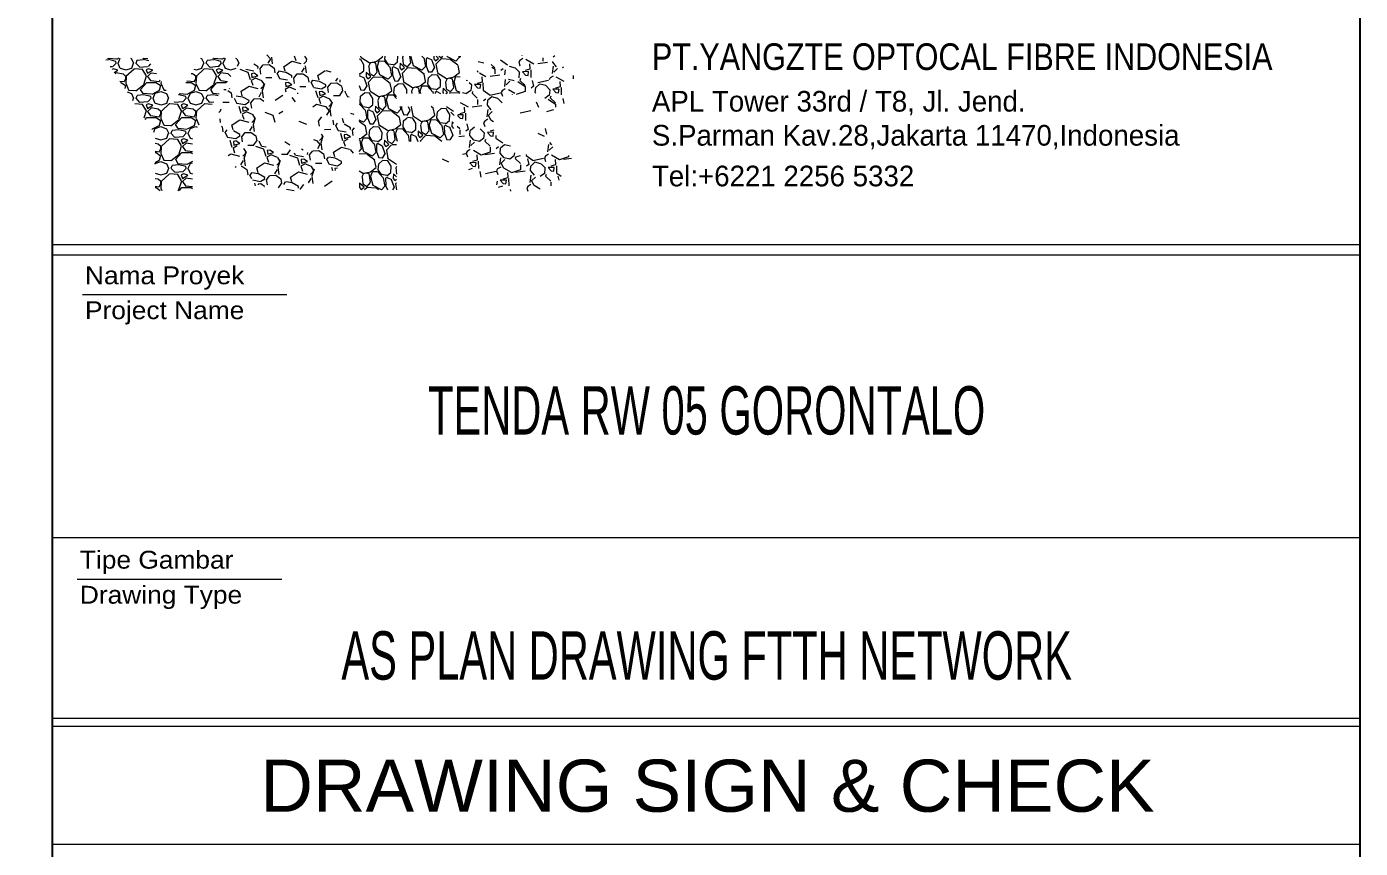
# Model space of a CAD drawing. Header units: metres. Extents: x 3071 to 12757, y 289 to 1488.
# Drawn here: x 12683.4 to 12757.3, y 987.8 to 1033.3 of the extents above; entities that cross this region are included whole.
import ezdxf
from ezdxf.enums import TextEntityAlignment as Align

# ---------------------------------------------------------------- set-up
doc = ezdxf.new("R2010")
doc.units = ezdxf.units.M
doc.layers.add('Basic Map', color=251, linetype='Continuous')
doc.layers.add('TITLE BLOCK', color=7, linetype='Continuous', lineweight=18)
doc.styles.add('Annotative', font='arial.ttf')
doc.styles.add('Title Block 3', font='dgn003.shx')
doc.styles.add('Title Block v21 - Default$0$Styledgn001', font='dgn001.shx')

msp = doc.modelspace()

# ---------------------------------------------------------------- hatches: boundary and pattern name
at = {"lineweight": 0, "transparency": 33554687}
h = msp.add_hatch(dxfattribs=at)
h.set_pattern_fill('GRAVEL', color=256, scale=0.07560803208433182)
h.set_pattern_definition([(228.0127875, (-123222.2246717899, -1779681.887749114), (-15.54284964217647, -17.48570584499051), [0.2613841024119542, -25.87707285878814]), (184.969741, (-123222.3995288484, -1779682.082034735), (23.31427445220939, 1.942856315799502), [0.4485433263635227, -44.40577524609937]), (132.5104471, (-123222.8463857755, -1779682.120891859), (19.42856205940029, -21.37141824885336), [0.3162736759189897, -31.31113393124526]), (267.273689, (-123223.6040996955, -1779682.60660591), (1.942856209188558, 38.85712410218544), [0.4084622028519079, -40.43775039179347]), (292.83365418, (-123223.6235282575, -1779683.014605713), (-9.714281026410799, 23.31427446109372), [0.4005295209664052, -39.65247722450477]), (357.2736889999999, (-123223.4680997611, -1779683.383748392), (-38.85712410218544, 1.94285620918856), [0.4084622028519079, -40.43775039179347]), (37.69424047, (-123223.0600999581, -1779683.403176954), (-25.25713066543332, -19.42856205264842), [0.5401703678531635, -53.4768227982356]), (72.25532837, (-123222.632671593, -1779683.072891399), (13.59999343949205, 42.74283651146501), [0.5099764395694019, -50.48768596831283]), (121.42956562, (-123222.4772430965, -1779682.587177348), (-15.54284964316114, 25.2571306651963), [0.4098455164699537, -40.57475102940606]), (175.2363583, (-123222.6909572791, -1779682.237463231), (21.37141825600794, -1.942856208476838), [0.4679019455913333, -22.927184801247]), (222.3974378, (-123223.1572427683, -1779682.198606107), (-23.31427446068771, -21.37141825712812), [0.60509867937205, -59.90481395283994]), (138.81407483, (-123221.6806720524, -1779682.626034472), (-13.59999343502059, 11.65713723166473), [0.2065275574604057, -20.44631719613442]), (171.4692344, (-123221.8361005489, -1779682.490034538), (25.25713066723373, -3.885712405831078), [0.3929174103547481, -38.89891769075205]), (225, (-123222.2246717899, -1779682.431748852), (-2.717484966878112e-16, -1.942856205119662), [0.2747606673842019, -2.472852927636748]), (203.19859051, (-123222.3606717243, -1779682.198606107), (9.71428102586212, 3.885712409557684), [0.1479640428694888, -14.64838799263996]), (291.80140949, (-123222.4966716586, -1779682.256891794), (-1.942856205526022, 5.828568615222951), [0.2092514418599832, -10.25334941917929]), (30.96375653, (-123222.4189574104, -1779682.451177414), (5.828568615501002, 3.885712410025645), [0.3398618931053443, -10.98883917755025]), (161.56505118, (-123222.1275289796, -1779682.276320355), (3.88571241034037, -1.942856204915826), [0.245753824241768, -5.898096950127316]), (16.38954033399999, (-123223.6235282575, -1779682.256891794), (19.4285620511949, 5.828568615358622), [0.3442741195471716, -34.0832255486558]), (70.34617594, (-123223.2932427027, -1779682.159748983), (-7.771424821188752, -21.37141825606216), [0.2888269463092669, -28.59380696515966]), (293.19859051, (-123222.1275289796, -1779681.887749114), (-3.885712409560688, 9.714281025869154), [0.2959261428827726, -14.50042589262668]), (343.6104596700001, (-123222.0109576073, -1779682.159748983), (-19.42856205160194, 5.828568613999094), [0.3442741195471707, -34.08322554865644]), (339.44395478, (-123223.6235282575, -1779683.46146264), (-9.71428102559729, 3.885712410239119), [0.3319952683308157, -16.26777542482296]), (294.7751406, (-123223.3126712647, -1779683.578034013), (-9.714281037160395, 21.37141825105728), [0.2781742657365967, -27.53929323083876]), (66.80140949, (-123222.1081004176, -1779683.830605319), (3.885712409628792, 9.714281025841629), [0.2959261428827734, -14.50042589262671]), (17.35402463999999, (-123221.9915290453, -1779683.558605451), (-25.2571306660507, -7.771424822109045), [0.3256829285203834, -32.24252174553576]), (69.44395478, (-123223.0600999581, -1779683.830605319), (-3.885712410306621, -9.71428102557034), [0.1659976341654083, -16.43377305898842]), (101.309932474, (-123222.2246717899, -1779683.830605319), (-1.942856205119785, 7.771424820478198), [0.09906623789904222, -9.807595464110255]), (165.963756532, (-123222.2441003519, -1779683.733462509), (5.828568615358064, -1.942856205119375), [0.4005295209664063, -7.610071828128006]), (186.00900596, (-123222.632671593, -1779683.636319699), (19.42856205109181, 1.942856206136307), [0.3711826779880756, -36.74703300281218]), (303.69006753, (-123222.4189574104, -1779682.626034472), (-1.942856205389466, 3.885712410104106), [0.2802026076147415, -6.724865060798043]), (353.15722659, (-123222.263528914, -1779682.859177217), (33.02855548723436, -3.885712408509811), [0.4891995353118541, -48.43066972259712]), (60.9453959, (-123221.7778148627, -1779682.917462903), (-7.771424820691849, -13.59999343571416), [0.2000287034542811, -19.80290020157976]), (90, (-123221.6806720524, -1779682.742605845), (-1.942856205119479, 1.942856205119479), [0.1165713723071687, -1.82628483281231]), (120.25643716, (-123222.671528717, -1779683.578034013), (7.771424819527265, -13.59999343637928), [0.2699093554400186, -26.72111165373543]), (48.01278749999999, (-123222.8075286514, -1779683.344891269), (15.5428496422373, 17.48570584493575), [0.5227682048239084, -25.61568875637618]), (0, (-123222.4578145345, -1779682.956320027), (1.942856205119479, 1.942856205119479), [0.5051426133310645, -1.437713591788415]), (325.3048465, (-123221.9526719211, -1779682.956320027), (19.42856205855434, -13.59999342532242), [0.3071927660162613, -30.41206110582917]), (254.0546040999999, (-123221.7001006145, -1779683.131177085), (-1.942856204983752, -7.771424820512141), [0.2828837491778063, -13.86132292316213]), (207.64597536, (-123221.7778148627, -1779683.403176954), (-36.91426789862654, -19.42856204861764), [0.4605832062666482, -45.5978135458933]), (175.42607874, (-123222.1858146658, -1779683.616891137), (-25.25713066655232, 1.94285620511908), [0.4872663933877602, -48.23931933803866])])
h.paths.add_polyline_path([(12695.38543032228, 1031.59555140089), (12693.0172803303, 1031.59555140089), (12691.54982027799, 1029.120429993254), (12690.08236022568, 1031.59555140089), (12687.7142102337, 1031.59555140089), (12690.51107767551, 1027.386385669634), (12690.51107767551, 1024.269565385943), (12692.58856288047, 1024.269565385943), (12692.58856288047, 1027.386385669634)])
h = msp.add_hatch(dxfattribs=at)
h.set_pattern_fill('GRAVEL', color=256, scale=0.07560803208433182, angle=345)
h.set_pattern_definition([(213.0127875, (-123221.7694884804, -1779682.316001029), (-19.53887357325006, -12.86710936400988), [0.2613841024119543, -25.87707285878814]), (169.9697410000001, (-123221.9886722478, -1779682.458410191), (23.0227080310071, -4.157523158779358), [0.448543326363524, -44.4057752460995]), (117.5104471, (-123222.4303598582, -1779682.380288207), (13.23521979717986, -25.671686710922), [0.3162736759189898, -31.31113393124526]), (252.273689, (-123223.2879673494, -1779682.65334116), (11.93361874477908, 37.03025151678666), [0.4084622028519092, -40.4377503917936]), (277.8336541800001, (-123223.4123320187, -1779683.042410225), (-3.349096673961709, 25.03410076227525), [0.4005295209664051, -39.65247722450476]), (342.273689, (-123223.3577407755, -1779683.439202528), (-37.03025151678666, 11.93361874477909), [0.4084622028519092, -40.4377503917936]), (22.69424046999998, (-123222.9686717106, -1779683.563567197), (-29.42499668588118, -12.22952341345582), [0.5401703678531635, -53.47682279823562]), (57.25532837000002, (-123222.4703234218, -1779683.355162451), (24.1992450314378, 37.76647235986551), [0.5099764395694018, -50.48768596831282]), (106.42956562, (-123222.194478976, -1779682.92622656), (-8.476213443661475, 28.41930031028572), [0.4098455164699539, -40.5747510294061]), (160.2363583, (-123222.3103983506, -1779682.533115362), (20.14035664925427, -7.407985054040389), [0.4679019455913344, -22.92718480124705]), (207.3974378, (-123222.7507385834, -1779682.374898697), (-28.05118988856637, -14.60902658581248), [0.6050986793720514, -59.90481395284006]), (123.8140748300001, (-123221.4351073958, -1779683.169927416), (-10.11949576931966, 14.77986722691339), [0.2065275574604057, -20.44631719613442]), (156.4692344000001, (-123221.5500404215, -1779682.998333712), (23.39081843501849, -10.29033640764709), [0.392917410354748, -38.89891769075204]), (210, (-123221.910285973, -1779682.841464425), (-0.5028481877805783, -1.876654985291053), [0.2747606673842018, -2.472852927636748]), (188.19859051, (-123221.9813100394, -1779682.581066454), (10.38897130209482, 1.239069030952523), [0.1479640428694893, -14.64838799264]), (276.80140949, (-123222.127761334, -1779682.60216673), (-0.3681104223770413, 6.132813143627511), [0.2092514418599832, -10.25334941917929]), (15.96375653000002, (-123222.1029799533, -1779682.809946156), (6.635661331516189, 2.244765406997218), [0.3398618931053444, -10.98883917755025]), (146.56505118, (-123221.7762253686, -1779682.716474436), (3.250461782951889, -2.882351360681472), [0.2457538242417675, -5.898096950127304]), (1.38954033400001, (-123223.2162212254, -1779682.310514781), (20.27509441625051, 0.6014830780674738), [0.3442741195471718, -34.08322554865581]), (55.34617594, (-123222.8720474686, -1779682.302166224), (-13.03795000737071, -18.63181208665003), [0.2888269463092667, -28.59380696515964]), (278.1985905099999, (-123221.6756557311, -1779682.341143439), (-1.239069030953605, 10.38897130210239), [0.2959261428827734, -14.50042589262671]), (328.61045967, (-123221.6334551783, -1779682.634046028), (-17.25800529031227, 10.65844683247029), [0.3442741195471717, -34.08322554865656]), (324.4439547800001, (-123223.5279871019, -1779683.474040872), (-8.377578550893176, 6.267550909484532), [0.3319952683308166, -16.26777542482301]), (279.7751406, (-123223.2578931955, -1779683.667095881), (-3.851944873398154, 23.15744577501716), [0.2781742657365958, -27.53929323083869]), (51.80140949000001, (-123222.159737369, -1779684.222826906), (6.267550908958245, 8.377578551287156), [0.2959261428827727, -14.50042589262669]), (2.354024640000035, (-123221.9767393236, -1779683.990266099), (-26.40790755984028, -0.9695935017222216), [0.3256829285203826, -32.24252174553565]), (54.44395478000001, (-123223.0792983118, -1779683.976431294), (-6.267550909542762, -8.377578550849675), [0.1659976341654083, -16.43377305898843]), (86.30993247399996, (-123222.2723366681, -1779684.192656014), (0.1347377658310236, 8.009468128944388), [0.09906623789904223, -9.807595464110259]), (150.9637565320001, (-123222.2659608086, -1779684.093794784), (5.127116768091765, -3.385199548632272), [0.4005295209664061, -7.610071828128004]), (171.00900596, (-123222.6161493963, -1779683.899392397), (19.269398040853, -3.151826891505597), [0.3711826779880764, -36.74703300281229]), (288.6900675300001, (-123222.1482362902, -1779682.978845105), (-0.8709586100255047, 4.256158158301904), [0.2802026076147415, -6.724865060798043]), (338.15722659, (-123222.058445674, -1779683.244271558), (30.89743837502767, -12.30172916123314), [0.489199535311854, -48.43066972259709]), (45.94539590000002, (-123221.6043673733, -1779683.426283255), (-11.02655725580224, -11.12519214574061), [0.2000287034542811, -19.80290020157976]), (75.00000000000006, (-123221.4652782871, -1779683.282526715), (-1.373806797510346, 2.379503173071407), [0.1165713723071687, -1.82628483281231]), (105.2564371599999, (-123222.6385970503, -1779683.833035783), (3.986682625641013, -15.14797764843664), [0.2699093554400185, -26.72111165373543]), (33.01278750000004, (-123222.7096211168, -1779683.572637812), (19.53887357329466, 12.86710936394125), [0.5227682048239084, -25.61568875637618]), (345, (-123222.2712535819, -1779683.287819488), (2.379503173071407, 1.373806797510346), [0.5051426133310646, -1.437713591788415]), (310.3048465, (-123221.7833232857, -1779683.418560018), (15.24661254827503, -18.16506676659056), [0.3071927660162614, -30.41206110582917]), (239.0546040999999, (-123221.5846144745, -1779683.652829231), (-3.888047736290755, -7.003771753451164), [0.2828837491778063, -13.86132292316214]), (192.64597536, (-123221.7300794202, -1779683.895447001), (-40.68492659897515, -9.21243428223827), [0.4605832062666481, -45.59781354589329]), (160.42607874, (-123222.1794902678, -1779683.99628093), (-23.8936666210001, 8.413681426437156), [0.4872663933877602, -48.23931933803866])])
h.paths.add_polyline_path([(12694.05497465954, 1027.992040213355, 1), (12701.5695393818, 1027.992040213355, 1)])
h.paths.add_polyline_path([(12699.55618748368, 1027.992040213355, -1), (12696.06832655767, 1027.992040213355, -1)], flags=16)
h = msp.add_hatch(dxfattribs=at)
h.set_pattern_fill('GRAVEL', color=256, scale=0.07560803208433182, angle=105)
h.set_pattern_definition([(333.0127875000001, (-123225.862233938, -1779682.982261918), (20.91268036913022, -10.48760619376204), [0.2613841024119543, -25.87707285878814]), (289.969741, (-123225.6293121026, -1779683.100876048), (-7.910833343178501, 22.01701159815384), [0.4485433263635237, -44.40577524609948]), (237.5104471, (-123225.4761239197, -1779683.52244973), (15.61472295106391, 24.29787992448948), [0.3162736759189897, -31.31113393124526]), (12.273689, (-123224.8108493802, -1779684.128633127), (-38.03594789445404, -8.18030876633648), [0.4084622028519089, -40.43775039179359]), (37.83365418000005, (-123224.4117233514, -1779684.041801558), (-20.00561888404889, -15.41745318051843), [0.4005295209664051, -39.65247722450476]), (102.273689, (-123224.0953867592, -1779683.796128004), (8.180308766336479, -38.03594789445404), [0.4084622028519089, -40.43775039179359]), (142.69424047, (-123224.1822183288, -1779683.397001975), (25.30357629516991, -19.36803292951811), [0.5401703678531635, -53.4768227982356]), (177.25532837, (-123224.6118762776, -1779683.06962207), (-44.80634699068528, 2.073924769696733), [0.5099764395694019, -50.48768596831283]), (226.42956562, (-123225.1212678789, -1779683.045201718), (-20.37372930465568, -21.55026632525287), [0.4098455164699539, -40.5747510294061]), (280.2363583, (-123225.4037524756, -1779683.342146441), (-3.65467507697272, 21.14605302655323), [0.4679019455913344, -22.92718480124705]), (327.3974378, (-123225.3206020102, -1779683.802600601), (26.67738309215904, -16.98852975697341), [0.6050986793720513, -59.90481395284003]), (243.81407483, (-123225.2899025362, -1779682.265716211), (-7.739992598408233, -16.15367402317667), [0.2065275574604052, -20.44631719613436]), (276.4692344, (-123225.3810405301, -1779682.451047982), (-2.783716474998961, 25.40221118385893), [0.392917410354747, -38.89891769075194]), (330.0000000000001, (-123225.3367705422, -1779682.841464425), (1.876654985291053, 0.502848187780578), [0.2747606673842018, -2.472852927636748]), (308.19859051, (-123225.5267697673, -1779683.033172057), (-6.267550908894862, 8.37757855132535), [0.1479640428694893, -14.64838799264]), (36.80140948999999, (-123225.4352707446, -1779683.14945246), (-5.127116767856007, -3.385199548990093), [0.2092514418599832, -10.25334941917929]), (135.96375653, (-123225.2677191736, -1779683.024101442), (-5.2618545337542, 4.624268580504483), [0.3398618931053453, -10.98883917755028]), (266.56505118, (-123225.5120453503, -1779682.787859531), (0.8709586095068532, 4.256158158407533), [0.2457538242417681, -5.898096950127317]), (121.389540334, (-123225.1436187956, -1779684.237912351), (-10.65844683367815, 17.25800528956723), [0.3442741195471717, -34.08322554865581]), (175.34617594, (-123225.3229357368, -1779683.944023413), (22.65459758926223, -1.975289876329531), [0.2888269463092659, -28.59380696515959]), (38.19859051, (-123225.8873763474, -1779682.888429169), (-8.377578551331368, -6.267550908899585), [0.2959261428827731, -14.5004258926267]), (88.61045967, (-123225.6548155408, -1779682.705431123), (-0.6014830766489181, -20.2750944162918), [0.3442741195471707, -34.08322554865644]), (84.44395477999998, (-123223.9800927047, -1779683.926146475), (-1.239069031679281, -10.38897130201538), [0.3319952683308164, -16.26777542482301]), (39.77514060000009, (-123223.9479491157, -1779683.595710786), (-18.12896389122639, -14.91460500184861), [0.2781742657365967, -27.53929323083876]), (171.80140949, (-123224.0157498441, -1779682.366814431), (-10.38897130209343, 1.23906903102651), [0.2959261428827725, -14.50042589262668]), (122.35402464, (-123224.3086524332, -1779682.324613878), (14.04364638375589, -22.3851220567517), [0.3256829285203831, -32.24252174553571]), (174.44395478, (-123223.769354232, -1779683.286375374), (10.38897130200682, -1.239069031751458), [0.1659976341654077, -16.43377305898836]), (206.309932474, (-123223.9855789527, -1779682.47941373), (-7.003771753383167, -3.888047736413367), [0.09906623789904224, -9.80759546411026]), (270.963756532, (-123224.0743832201, -1779682.523322689), (0.3681104219492799, 6.132813143652773), [0.4005295209664052, -7.610071828127988]), (291.00900596, (-123224.0676463319, -1779682.923796096), (-6.905136864051713, 18.26370166476559), [0.3711826779880764, -36.74703300281229]), (48.69006753000003, (-123225.0988202248, -1779682.978845105), (-3.250461782601088, -2.882351361077823), [0.2802026076147406, -6.724865060798026]), (98.15722658999992, (-123224.9138494817, -1779682.768370924), (-4.795109223410098, 32.90883112525472), [0.4891995353118536, -48.43066972259706]), (165.9453959, (-123224.9832618791, -1779682.284121732), (15.1479776480956, -3.986682626938058), [0.2000287034542804, -19.80290020157969]), (195, (-123225.1773032371, -1779682.235545319), (-1.373806797510345, -2.379503173071407), [0.1165713723071687, -1.82628483281231]), (225.25643716, (-123224.1138890176, -1779682.976414641), (11.12519214668448, 11.02655725484948), [0.2699093554400185, -26.72111165373543]), (153.0127875, (-123224.3038882427, -1779683.168122272), (-20.91268036909308, 10.48760619383498), [0.5227682048239085, -25.61568875637618]), (104.9999999999999, (-123224.7697319136, -1779682.930894013), (-2.379503173071407, 1.373806797510345), [0.5051426133310646, -1.437713591788415]), (70.3048465, (-123224.9004724424, -1779682.442963717), (8.108103007170358, 22.28648717176005), [0.3071927660162613, -30.41206110582916]), (359.0546041, (-123224.7969437581, -1779682.153742232), (8.009468128941968, 0.1347377659712078), [0.2828837491778063, -13.86132292316213]), (312.64597536, (-123224.5140981328, -1779682.158409685), (28.32066541860058, -30.62796284469857), [0.4605832062666492, -45.59781354589341]), (280.42607874, (-123224.2020679649, -1779682.497193931), (4.660371455856178, -24.89936299656095), [0.4872663933877601, -48.23931933803865])])
h.paths.add_polyline_path([(12707.42385011047, 1031.706322275418), (12701.82463954173, 1031.706322275418), (12701.82463954173, 1024.289854945237), (12703.89917249478, 1024.289854945237), (12703.89917249478, 1026.970385701713), (12707.05909168239, 1026.970385701713), (12707.05909168239, 1028.91273031913), (12703.89468943928, 1028.91273031913), (12703.89468943928, 1029.639510571063), (12707.42385011047, 1029.639510571063)])
h = msp.add_hatch(dxfattribs=at)
h.set_pattern_fill('GRAVEL', color=256, scale=0.07560803208433182, angle=150)
h.set_pattern_definition([(18.01278750000002, (-123225.8064015974, -1779684.813739915), (22.20335555982195, 7.371640643775594), [0.2613841024119543, -25.87707285878814]), (334.9697410000001, (-123225.5578281324, -1779684.732912162), (-21.16218210431561, 9.974574300719283), [0.4485433263635238, -44.40577524609948]), (282.5104471, (-123225.1514101196, -1779684.922689369), (-6.139919178016483, 28.2224721481095), [0.3162736759189889, -31.31113393124518]), (57.27368899999993, (-123224.2523535904, -1779684.880905621), (-21.11112488415034, -32.67982848590292), [0.4084622028519082, -40.43775039179349]), (82.83365417999998, (-123224.0315280606, -1779684.537281708), (-3.244323082173933, -25.04789446731531), [0.4005295209664063, -39.65247722450489]), (147.2736889999999, (-123223.9815617475, -1779684.139880522), (32.67982848590292, -21.11112488415035), [0.408462202851909, -40.43775039179359]), (187.69424047, (-123224.3251856607, -1779683.919054992), (31.58759780929244, 4.197062963879213), [0.5401703678531616, -53.47682279823547]), (222.25532837, (-123224.8604922606, -1779683.991376491), (-33.14935806563432, -30.21638552898771), [0.5099764395694018, -50.48768596831282]), (271.4295656200001, (-123225.2379543126, -1779684.33430295), (0.8319373055812993, -29.64474160434352), [0.4098455164699529, -40.57475102940598]), (325.2363583, (-123225.2277294598, -1779684.74402135), (-17.53676302036698, 12.36827196044522), [0.4679019455913344, -22.92718480124705]), (12.39743780000002, (-123224.8433429428, -1779685.010815351), (30.87646308232235, 6.851053895231654), [0.6050986793720515, -59.90481395284005]), (288.81407483, (-123225.9083765107, -1779683.902366171), (5.949371190197057, -16.89537369553335), [0.2065275574604057, -20.44631719613442]), (321.4692344, (-123225.8417714515, -1779684.097859818), (-19.93046058161188, 15.99369098886692), [0.3929174103547481, -38.89891769075205]), (14.99999999999995, (-123225.5344017287, -1779684.342622323), (0.9714281025598308, 1.682562829533857), [0.2747606673842018, -2.472852927636748]), (353.1985905100001, (-123225.5331937029, -1779684.612529829), (-10.3556703526766, 1.492014854453662), [0.1479640428694893, -14.64838799264]), (81.80140949000007, (-123225.3862714618, -1779684.630052912), (-1.231721477725699, -6.019116591246774), [0.2092514418599827, -10.25334941917926]), (180.96375653, (-123225.3564311647, -1779684.422939505), (-6.990544693737384, -0.4508413511321636), [0.3398618931053452, -10.98883917755028]), (311.56505118, (-123225.6962441184, -1779684.428655944), (-2.393697556697311, 3.625419034527515), [0.245753824241768, -5.898096950127316]), (166.389540334, (-123224.4103850206, -1779685.193481211), (-19.7399126030164, 4.666592536996191), [0.3442741195471717, -34.08322554865581]), (220.34617594, (-123224.7449921067, -1779685.112466575), (17.41596044678148, 14.62247871405798), [0.2888269463092669, -28.59380696515966]), (83.19859050999999, (-123225.8905297388, -1779684.76516851), (-1.492014854454577, -10.35567035268419), [0.2959261428827736, -14.50042589262672]), (133.6104596700001, (-123225.8554835742, -1779684.471324028), (13.91134398869004, -14.76196951322484), [0.3442741195471717, -34.08322554865656]), (129.44395478, (-123223.808099597, -1779684.150292257), (6.469957942548846, -8.222266171866181), [0.3319952683308166, -16.26777542482302]), (84.77514060000003, (-123224.0190239636, -1779683.893909991), (-2.272894967846291, -23.3653316388982), [0.2781742657365967, -27.53929323083876]), (216.80140949, (-123224.9359272646, -1779683.072891399), (-8.222266171459793, -6.469957943065614), [0.2959261428827734, -14.50042589262671]), (167.35402464, (-123225.1728809687, -1779683.250164509), (25.7590291945574, -5.898314013477951), [0.3256829285203834, -32.24252174553576]), (219.44395478, (-123224.1114714782, -1779683.548891169), (8.222266171911166, 6.469957942491755), [0.1659976341654083, -16.43377305898842]), (251.309932474, (-123224.8349734948, -1779683.131177085), (-2.203149580705134, -7.701679420694933), [0.09906623789904219, -9.807595464110255]), (315.963756532, (-123224.8667192716, -1779683.225019508), (-4.076260386041087, 4.596847137212641), [0.4005295209664061, -7.610071828128004]), (336.00900596, (-123224.5787781109, -1779683.50343327), (-17.79705639831596, 8.031718195131607), [0.3711826779880764, -36.74703300281229]), (93.69006752999982, (-123225.2690026354, -1779684.27150885), (-0.2602933752845381, -4.336553761645346), [0.2802026076147415, -6.724865060798044]), (143.15722659, (-123225.2870362895, -1779683.991887063), (-26.66071189799397, 19.87940340118709), [0.489199535311854, -48.43066972259709]), (210.9453959000001, (-123225.6785341538, -1779683.698553152), (13.53024803617715, 7.892227396284146), [0.200028703454281, -19.80290020157975]), (240, (-123225.8500908245, -1779683.801412402), (0.7111347269739597, -2.653990932093438), [0.1165713723071687, -1.82628483281231]), (270.25643716, (-123224.5742696973, -1779683.573338717), (0.06974540087812964, 15.66365221696971), [0.2699093554400176, -26.72111165373535]), (198.0127875, (-123224.5730616716, -1779683.843246224), (-22.20335555984726, -7.371640643697759), [0.5227682048239085, -25.61568875637618]), (150, (-123225.0702086014, -1779684.004901731), (-2.653990932093438, -0.7111347269739597), [0.5051426133310645, -1.437713591788415]), (115.3048465, (-123225.5076749371, -1779683.752330424), (-10.02563158904934, 21.49222082690773), [0.3071927660162612, -30.41206110582915]), (44.05460409999998, (-123225.6389795757, -1779683.474614117), (5.568275239672226, 5.758823215672561), [0.2828837491778058, -13.86132292316212]), (357.64597536, (-123225.4356771282, -1779683.277912445), (41.68297478662381, -1.631505656208154), [0.4605832062666492, -45.59781354589341]), (325.42607874, (-123224.9754818427, -1779683.296830435), (20.90188868137777, -14.31112816280952), [0.4872663933877591, -48.23931933803853])])
h.paths.add_polyline_path([(12712.59809819551, 1028.732984992368), (12713.92974259397, 1030.36839563903, 2.845139982937774), (12713.97090045685, 1025.667001716331), (12712.51455571899, 1027.09437832407, -4.001689170891924)])

# ---------------------------------------------------------------- linework, layer by layer
msp.add_line((12757.32219119129, 897.8492947939985), (12757.32219119129, 1258.049359425271))
at = {"layer": 'Basic Map', "linetype": 'Continuous'}
msp.add_lwpolyline([(12247.9483624198, 898.5080508587898), (12684.82265537498, 898.5080508587898), (12684.82265537498, 1258.049359425271), (12247.9483624198, 1258.049359425271)], close=True, dxfattribs=at)
at = {"layer": 'TITLE BLOCK'}
for p, q in [((12684.82216383371, 897.8240765823039), (12684.82216383371, 1258.049359425271)), ((12684.81904553041, 1021.262255277835), (12757.32219119129, 1021.262255277835)), ((12757.32219119129, 1020.678293273305), (12684.81904553041, 1020.678293273305)), ((12686.48144191567, 1018.487520906612), (12697.82013679787, 1018.487520906612)), ((12757.32219119129, 1004.997277412641), (12684.81904553041, 1004.997277412641)), ((12686.19828480163, 1002.718782291195), (12697.53115444303, 1002.718782291195)), ((12757.32219119129, 994.9805792937586), (12684.81904553041, 994.9805792937586)), ((12757.32219119129, 994.5405876969307), (12684.81904553041, 994.5405876969307)), ((12757.32219119129, 988.0079984233553), (12684.81904553041, 988.0079984233553))]:
    msp.add_line(p, q, dxfattribs=at)

# ---------------------------------------------------------------- texts
at = {"layer": 'TITLE BLOCK', "color": 1, "style": 'Annotative', "width": 0.8194636795656809}
msp.add_text('PT.YANGZTE OPTOCAL FIBRE INDONESIA', height=1.477802003207459, rotation=0.00094540319064035, dxfattribs=at).set_placement((12718.05316435338, 1032.421039480059), align=Align.TOP_LEFT)
at = {"layer": 'TITLE BLOCK', "color": 7, "linetype": 'Continuous', "style": 'Title Block 3'}
for s, height, p in [('APL Tower 33rd / T8, Jl. Jend.', 1.147013632095617, (12718.0531887377, 1028.63659274283)), ('S.Parman Kav.28,Jakarta 11470,Indonesia', 1.147013632095617, (12718.0531887377, 1026.748797383306)), ('Tel:+6221 2256 5332', 1.147013631968582, (12718.0531887377, 1024.492152397091))]:
    msp.add_text(s, height=height, dxfattribs=at).set_placement(p)
at = {"layer": 'TITLE BLOCK', "linetype": 'Continuous', "style": 'Title Block v21 - Default$0$Styledgn001', "width": 1.102901670658128}
for s, p in [('Nama Proyek', (12686.62732608998, 1019.063230166642)), ('Project Name', (12686.62732608998, 1017.129196107737)), ('Tipe Gambar', (12686.34518205828, 1003.296328676688)), ('Drawing Type', (12686.34518205828, 1001.354946115905))]:
    msp.add_text(s, height=0.9886983266132404, dxfattribs=at).set_placement(p)
at = {"layer": 'TITLE BLOCK', "linetype": 'Continuous', "style": 'Title Block v21 - Default$0$Styledgn001', "width": 0.6435073125505735}
for s, p in [('TENDA RW 05 GORONTALO', (12721.08814227518, 1012.071175242439)), ('AS PLAN DRAWING FTTH NETWORK', (12721.08814227518, 998.4828807673539))]:
    msp.add_text(s, height=2.68038379328603, dxfattribs=at).set_placement(p, align=Align.MIDDLE_CENTER)
at = {"layer": 'TITLE BLOCK', "style": 'Annotative'}
msp.add_text('DRAWING SIGN & CHECK', height=2.890390351556142, rotation=0.0009453899323171678, dxfattribs=at).set_placement((12696.34846731077, 992.7075110088917), align=Align.TOP_LEFT)

doc.saveas('drawing.dxf')
